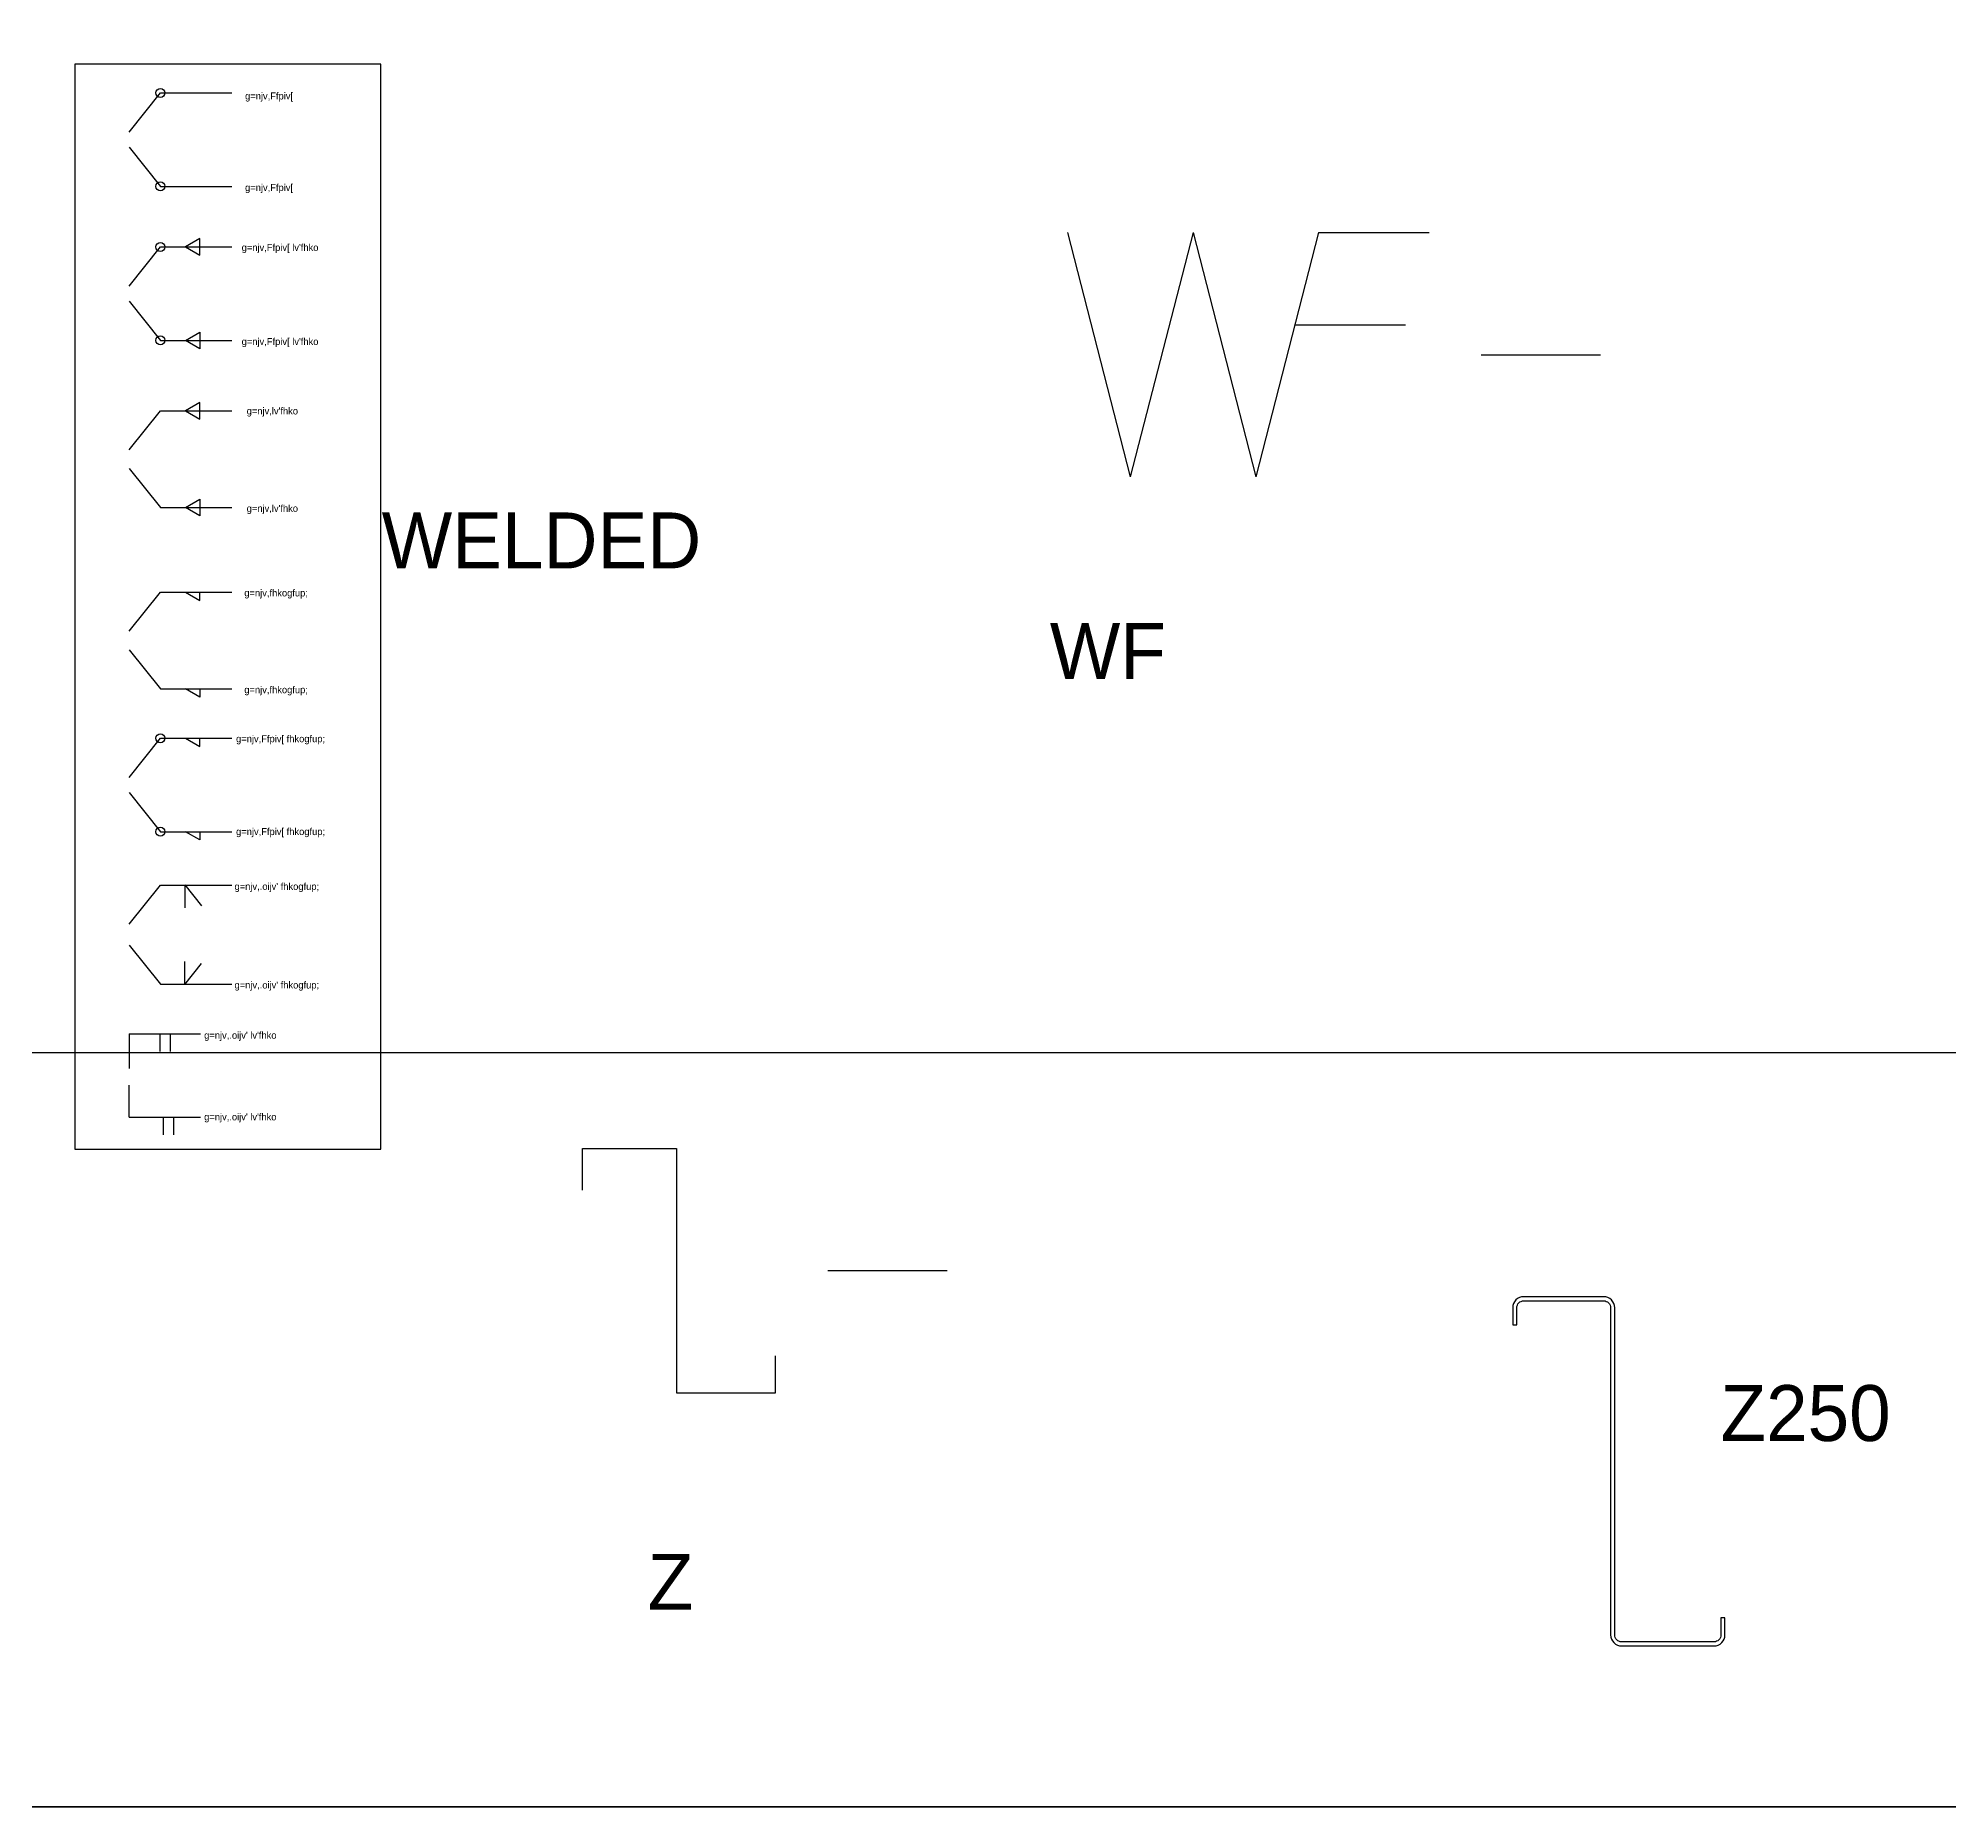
# Model space of a CAD drawing. Header units: inches. Extents: x -2548 to -2391, y 2200 to 2352.
# Drawn here: x -2534.77 to -2521.08, y 2200.95 to 2213.61 of the extents above; entities that cross this region are included whole.
import ezdxf
from ezdxf.enums import TextEntityAlignment as Align

# ---------------------------------------------------------------- set-up
doc = ezdxf.new("R2010")
doc.units = ezdxf.units.IN
doc.header["$MEASUREMENT"] = 0
for name, color, linetype in [('4', 4, 'Continuous'), ('C1', 2, 'Continuous'), ('T3', 5, 'Continuous'), ('VPORTS', 7, 'Continuous'), ('Z-250X73X79X2-9', 9, 'Continuous')]:
    doc.layers.add(name, color=color, linetype=linetype)
doc.styles.add('Rs75', font='romans.shx', dxfattribs={"width": 0.75})
doc.styles.add('TN', font='THAI-NEW.SHX')

# ---------------------------------------------------------------- blocks, each defined once
blk = doc.blocks.new('WELDED')
at = {"layer": 'C1'}
for p, q in [((77.9, -97.2), (122.7, -41.2)), ((122.7, -41.2), (225, -41.2)), ((77.9, -119.1), (122.7, -175)), ((122.7, -175), (225, -175)), ((77.9, -317.8), (122.7, -261.8)), ((122.7, -261.8), (225, -261.8)), ((77.9, -339.6), (122.7, -395.6)), ((122.7, -395.6), (225, -395.6)), ((77.9, -552.5), (122.7, -496.5)), ((122.7, -496.5), (225, -496.5)), ((77.9, -579), (122.7, -634.9)), ((122.7, -634.9), (225, -634.9)), ((77.9, -812.1), (122.7, -756.2)), ((122.7, -756.2), (225, -756.2)), ((77.9, -838.7), (122.7, -894.6)), ((122.7, -894.6), (225, -894.6)), ((77.9, -1021.4), (122.7, -965.4)), ((122.7, -965.4), (225, -965.4)), ((77.9, -1043.3), (122.7, -1099.2)), ((122.7, -1099.2), (225, -1099.2)), ((77.9, -1231.8), (122.7, -1175.8)), ((122.7, -1175.8), (225, -1175.8)), ((157.7, -1175.3), (157.7, -1208.5)), ((157.7, -1175.3), (181.3, -1205.3)), ((77.9, -1261.7), (122.7, -1317.7)), ((157.7, -1318.2), (157.7, -1285)), ((157.7, -1318.2), (181.3, -1288.2)), ((122.7, -1317.7), (225, -1317.7)), ((77.9, -1388.5), (180.1, -1388.5)), ((77.9, -1388.5), (77.9, -1438.6)), ((121.6, -1388.8), (121.6, -1414.1)), ((136.6, -1388.8), (136.6, -1414.1)), ((77.9, -1508), (77.9, -1462.2)), ((77.9, -1508), (180.1, -1508)), ((126.6, -1508), (126.6, -1533.4)), ((141.6, -1508), (141.6, -1533.4))]:
    blk.add_line(p, q, dxfattribs=at)
for points in [[(158.4, -261.8), (178.9, -273.6), (178.9, -249.9)], [(158.4, -395.6), (178.9, -383.8), (178.9, -407.5)], [(158.4, -496.5), (178.9, -508.3), (178.9, -484.7)], [(158.4, -634.9), (178.9, -623.1), (178.9, -646.8)]]:
    blk.add_lwpolyline(points, close=True, dxfattribs=at)
for points in [[(158.4, -756.2), (178.9, -768), (178.9, -756.2)], [(178.9, -894.6), (178.9, -906.5), (158.4, -894.6)], [(158.4, -965.4), (178.9, -977.2), (178.9, -965.4)], [(178.9, -1099.2), (178.9, -1111.1), (158.4, -1099.2)]]:
    blk.add_lwpolyline(points, dxfattribs=at)
for centre in [(122.7, -41.2), (122.7, -175), (122.7, -261.8), (122.7, -395.6), (122.7, -965.4), (122.7, -1099.2)]:
    blk.add_circle(centre, 6.47, dxfattribs=at)
at = {"layer": 'T3'}
blk.add_lwpolyline([(0, 0), (0, -1553.8), (438.1, -1553.8), (438.1, 0)], close=True, dxfattribs=at)
at = {"layer": 'T3', "style": 'TN'}
for s, p in [('g=njv,Ffpiv[ ', (243.9, -50.6)), ('g=njv,Ffpiv[ ', (243.9, -181.7)), ("g=njv,Ffpiv[ lv'fhko", (239, -267.5)), ("g=njv,Ffpiv[ lv'fhko", (239, -402.3)), ("g=njv,lv'fhko", (246.2, -501.7)), ("g=njv,lv'fhko", (246.2, -641.2)), ('g=njv,fhkogfup;', (242.8, -762.3)), ('g=njv,fhkogfup;', (242.8, -900.9)), ('g=njv,Ffpiv[ fhkogfup;', (231, -971.1)), ('g=njv,Ffpiv[ fhkogfup;', (231, -1104.1)), ("g=njv,.oijv' fhkogfup;", (228.8, -1182.6)), ("g=njv,.oijv' fhkogfup;", (228.8, -1323.8)), ("g=njv,.oijv' lv'fhko", (185.3, -1395.8)), ("g=njv,.oijv' lv'fhko", (185.3, -1512.6))]:
    blk.add_text(s, height=10, dxfattribs=at).set_placement(p)
blk = doc.blocks.new('WF')
at = {"color": 4}
for p, q in [((-0.45, 1.75), (0, 0)), ((0.45, 1.75), (0, 0)), ((0.45, 1.75), (0.899, 0)), ((1.349, 1.75), (0.899, 0)), ((1.349, 1.75), (2.142, 1.75)), ((1.179, 1.088), (1.972, 1.088))]:
    blk.add_line(p, q, dxfattribs=at)
at = {"color": 2}
blk.add_line((2.513, 0.875), (3.368, 0.875), dxfattribs=at)
at = {"color": 2, "style": 'Rs75', "width": 0.75}
blk.add_attdef('300X300X10X5', text='', height=1.5, dxfattribs=at).set_placement((3.51, 0.784), align=Align.MIDDLE_LEFT)
blk = doc.blocks.new('Xxx')
blk.add_lwpolyline([(-0.8964, 0, 0, 0, 0), (-0.171, 0, 0.015, 0.015, -0.60253), (-0.1522, -0.075, 0, 0, 0), (0.1522, 0.075, 0.015, 0.015, 0.60253), (0.171, 0, 0, 0, 0), (0.8964, 0, 0, 0, 0)], format="xyseb")
blk = doc.blocks.new('Z')
at = {"color": 2}
blk.add_line((1.086, 0.875), (1.94, 0.875), dxfattribs=at)
at = {"color": 4, "flags": 128}
blk.add_lwpolyline([(-0.672, 1.45), (-0.672, 1.75), (0, 1.75), (0, 0), (0.709, 0), (0.709, 0.264)], dxfattribs=at)
at = {"color": 2, "style": 'Rs75', "width": 0.75}
blk.add_attdef('300X300X10X5', text='', height=1.5, dxfattribs=at).set_placement((2.083, 0.784), align=Align.MIDDLE_LEFT)
blk = doc.blocks.new('Z250')
at = {"layer": 'Z-250X73X79X2-9', "flags": 128}
blk.add_lwpolyline([(-79, 7.9), (-79, 242.1, 0.414214), (-86.9, 250), (-144.1, 250, 0.414214), (-152, 242.1), (-152, 230), (-149.1, 230), (-149.1, 242.1, -0.414214), (-144.1, 247.1), (-86.9, 247.1, -0.414214), (-81.9, 242.1), (-81.9, 7.9, 0.414214), (-74, 0), (-7.9, 0, 0.414214), (0, 7.9), (0, 20), (-2.9, 20), (-2.9, 7.9, -0.414214), (-7.9, 2.9), (-74, 2.9, -0.414214)], format="xyb", close=True, dxfattribs=at)

msp = doc.modelspace()

# ---------------------------------------------------------------- linework, layer by layer
for p, q in [((-2547.27235, 2206.34858), (-2476.47077, 2206.34858)), ((-2547.27235, 2200.9483), (-2476.47077, 2200.9483))]:
    msp.add_line(p, q)
msp.add_lwpolyline([(-2547.27235, 2242.38525), (-2476.47077, 2242.38525), (-2476.47077, 2200.9483), (-2547.27235, 2200.9483)], close=True)

# ---------------------------------------------------------------- block references
at = {"layer": 'VPORTS'}
for name, p, xscale, yscale, zscale in [('WELDED', (-2534.51217, 2213.42661), 0.005000000000000001, 0.005000000000000001, 0.005000000000000001), ('Xxx', (-2536.0742, 2204.43034), 3, 3, 3), ('Z250', (-2522.69421, 2202.10022), 0.01, 0.01, 0.01)]:
    msp.add_blockref(name, p, dxfattribs=dict(at, xscale=xscale, yscale=yscale, zscale=zscale))
for name, p in [('WF', (-2526.95398, 2210.4711)), ('Z', (-2530.20424, 2203.91252))]:
    msp.add_blockref(name, p, dxfattribs=at)

# ---------------------------------------------------------------- texts
at = {"layer": '4'}
for s, p in [('WELDED', (-2532.31438, 2209.8165)), ('WF', (-2527.52951, 2209.02434)), ('Z250', (-2522.72669, 2203.56733)), ('Z', (-2530.4094, 2202.35912))]:
    msp.add_text(s, height=0.4, dxfattribs=at).set_placement(p)

doc.saveas('drawing.dxf')
